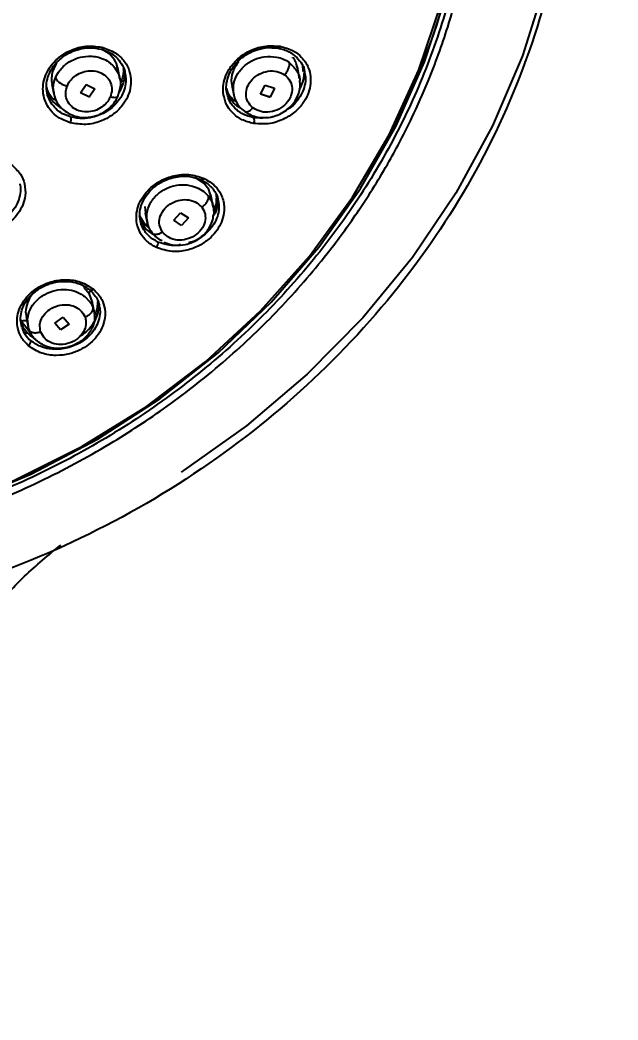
# Model space of a CAD drawing. Header units: millimetres. Extents: x 14183 to 14777, y -4239 to -3399.
# Drawn here: x 14409.77 to 14416.83, y -3756.22 to -3744.43 of the extents above; entities that cross this region are included whole.
import ezdxf

# ---------------------------------------------------------------- set-up
doc = ezdxf.new("R2010")
doc.units = ezdxf.units.MM
doc.header["$LTSCALE"] = 0.1
doc.layers.get('0').update_dxf_attribs({"lineweight": 15})
doc.layers.add('DIM', color=3, linetype='Continuous', lineweight=9)
doc.styles.add('ARIAL', font='arial.ttf')
doc.dimstyles.new('사본 ISO-25', dxfattribs={"dimtxt": 4, "dimasz": 3.5, "dimexe": 0.5, "dimexo": 0.625, "dimgap": 1.5, "dimtad": 1, "dimtih": 1, "dimtoh": 1, "dimdec": 1, "dimlfac": 4, "dimdsep": 46, "dimtxsty": 'ARIAL', "dimcen": 0, "dimclrd": 3, "dimclre": 3, "dimclrt": 3, "dimadec": 1, "dimazin": 0, "dimtfac": 1, "dimtdec": 1, "dimtmove": 0, "dimatfit": 3, "dimfxl": 1.25, "dimtfill": 1, "dimarcsym": 0})

# ---------------------------------------------------------------- blocks, each defined once
blk = doc.blocks.new('*D59')
at = {"layer": 'Defpoints', "color": 0, "transparency": 16777216}
for p in [(14392.195, -3643.287), (14495.735, -4145.343), (14510.029, -4145.343)]:
    blk.add_point(p, dxfattribs=at)
at = {"layer": 'DIM', "color": 3, "lineweight": -2, "transparency": 16777216}
for p, q in [((14392.82, -3643.287), (14510.529, -3643.287)), ((14510.029, -3646.787), (14510.029, -3891.374)), ((14510.029, -4141.843), (14510.029, -3899.618)), ((14496.36, -4145.343), (14510.529, -4145.343))]:
    blk.add_line(p, q, dxfattribs=at)
at = {"layer": 'DIM', "color": 3, "transparency": 16777216}
for points in [[(14509.446, -3646.787), (14510.612, -3646.787), (14510.029, -3643.287)], [(14509.446, -4141.843), (14510.612, -4141.843), (14510.029, -4145.343)]]:
    blk.add_solid(points, dxfattribs=at)
at = {"layer": 'DIM', "color": 3, "transparency": 16777216, "insert": (14510.029, -3895.496), "char_height": 4, "attachment_point": 5, "style": 'ARIAL', "bg_fill": 3, "box_fill_scale": 1.1, "bg_fill_color": 256, "bg_fill_true_color": 13158600, "bg_fill_transparency": 0}
blk.add_mtext('(2280)', dxfattribs=at)

msp = doc.modelspace()

# ---------------------------------------------------------------- linework, layer by layer
at = {"linetype": 'Continuous', "lineweight": 25}
for p, q in [((14412.816, -3744.761), (14412.773, -3744.746)), ((14410.821, -3744.825), (14410.76, -3744.784)), ((14410.901, -3744.931), (14410.915, -3744.983)), ((14410.946, -3745.121), (14410.92, -3744.988)), ((14413.04, -3744.988), (14413.028, -3744.94)), ((14413.067, -3745.118), (14413.04, -3744.981)), ((14413.099, -3744.949), (14413.103, -3745.033)), ((14410.185, -3745.108), (14410.202, -3745.072)), ((14410.202, -3745.072), (14410.221, -3745.04)), ((14410.138, -3745.144), (14410.146, -3745.184)), ((14410.143, -3745.184), (14410.166, -3745.299)), ((14410.481, -3745.285), (14410.547, -3745.187)), ((14410.546, -3745.188), (14410.65, -3745.238)), ((14410.65, -3745.238), (14410.584, -3745.335)), ((14412.267, -3745.196), (14412.289, -3745.307)), ((14412.607, -3745.299), (14412.659, -3745.195)), ((14412.659, -3745.195), (14412.77, -3745.229)), ((14412.77, -3745.229), (14412.718, -3745.334)), ((14410.585, -3745.335), (14410.481, -3745.285)), ((14412.718, -3745.334), (14412.607, -3745.299)), ((14412.608, -3745.296), (14412.718, -3745.334)), ((14411.935, -3746.349), (14411.847, -3746.291)), ((14411.87, -3746.408), (14411.937, -3746.45)), ((14411.994, -3746.424), (14411.935, -3746.349)), ((14411.937, -3746.45), (14411.99, -3746.505)), ((14412.018, -3746.503), (14411.994, -3746.424)), ((14412.047, -3746.63), (14412.019, -3746.489)), ((14411.241, -3746.623), (14411.249, -3746.698)), ((14411.912, -3746.633), (14411.909, -3746.629)), ((14412.052, -3746.731), (14412.09, -3746.63)), ((14411.243, -3746.843), (14411.182, -3746.739)), ((14411.245, -3746.699), (14411.268, -3746.816)), ((14411.581, -3746.788), (14411.66, -3746.698)), ((14411.66, -3746.698), (14411.754, -3746.758)), ((14411.754, -3746.758), (14411.674, -3746.848)), ((14411.289, -3746.874), (14411.243, -3746.843)), ((14411.674, -3746.848), (14411.581, -3746.788)), ((14411.317, -3746.925), (14411.322, -3746.931)), ((14410.586, -3747.658), (14410.521, -3747.581)), ((14410.544, -3747.697), (14410.575, -3747.732)), ((14410.618, -3747.745), (14410.586, -3747.658)), ((14410.642, -3747.866), (14410.618, -3747.741)), ((14409.833, -3747.868), (14409.845, -3747.922)), ((14409.838, -3747.923), (14409.862, -3748.048)), ((14409.869, -3748.071), (14409.856, -3747.949)), ((14410.176, -3747.999), (14410.278, -3747.93)), ((14410.277, -3747.93), (14410.347, -3748.011)), ((14410.534, -3747.926), (14410.531, -3747.921)), ((14409.88, -3748.103), (14409.779, -3747.978)), ((14410.246, -3748.08), (14410.176, -3747.999)), ((14410.347, -3748.011), (14410.246, -3748.08)), ((14409.869, -3748.071), (14409.872, -3748.079)), ((14409.881, -3748.142), (14409.927, -3748.171))]:
    msp.add_line(p, q, dxfattribs=at)
at = {"linetype": 'Continuous', "lineweight": 25, "flags": 128}
for points in [[(14416.096, -3740.165), (14416.157, -3740.517), (14416.243, -3741.385), (14416.24, -3742.259), (14416.147, -3743.132), (14415.966, -3743.997), (14415.698, -3744.847), (14415.345, -3745.672), (14414.91, -3746.468), (14414.398, -3747.225), (14413.812, -3747.939), (14413.158, -3748.603), (14412.441, -3749.212), (14411.667, -3749.759)], [(14406.2, -3750.704), (14407.099, -3750.611), (14407.987, -3750.438), (14408.855, -3750.187), (14409.694, -3749.858), (14410.496, -3749.457), (14411.254, -3748.986), (14411.959, -3748.451), (14412.604, -3747.857), (14413.184, -3747.209), (14413.693, -3746.515), (14414.124, -3745.781), (14414.475, -3745.014), (14414.741, -3744.222), (14414.92, -3743.413), (14415.01, -3742.594), (14415.011, -3741.775), (14414.922, -3740.963), (14414.884, -3740.755)], [(14409.075, -3750.125), (14409.896, -3749.783), (14410.68, -3749.37), (14411.419, -3748.891), (14412.105, -3748.35), (14412.733, -3747.753), (14413.295, -3747.105), (14413.787, -3746.412), (14414.203, -3745.681), (14414.54, -3744.92), (14414.795, -3744.135)], [(14410.756, -3744.752), (14410.752, -3744.759), (14410.748, -3744.766), (14410.744, -3744.771), (14410.74, -3744.775), (14410.736, -3744.777), (14410.733, -3744.776), (14410.73, -3744.775), (14410.728, -3744.771)], [(14412.836, -3744.736), (14412.833, -3744.744), (14412.83, -3744.751), (14412.826, -3744.756), (14412.823, -3744.76), (14412.819, -3744.762), (14412.815, -3744.762), (14412.812, -3744.76), (14412.81, -3744.756)], [(14411.939, -3746.294), (14411.933, -3746.301), (14411.928, -3746.307), (14411.922, -3746.311), (14411.917, -3746.314), (14411.912, -3746.315), (14411.907, -3746.315), (14411.904, -3746.312), (14411.901, -3746.308)], [(14410.637, -3747.603), (14410.629, -3747.609), (14410.622, -3747.613), (14410.615, -3747.616), (14410.608, -3747.618), (14410.602, -3747.618), (14410.597, -3747.616), (14410.593, -3747.613), (14410.591, -3747.608)]]:
    msp.add_lwpolyline(points, dxfattribs=at)
at = {"linetype": 'Continuous', "lineweight": 25}
for centre, radius, start, end in [((14407.103, -3741.974), 7.987, 331.268, 353.4609), ((14410.352, -3745.011), 0.193, 209.959, 261.498), ((14410.268, -3745.59), 0.102, 332.4525, 11.1672), ((14412.43, -3745.608), 0.103, 337.9829, 16.8223), ((14411.316, -3747.059), 0.0797, 321.0643, 10.9906), ((14410.106, -3747.95), 0.334, 197.2868, 230.45), ((14409.843, -3748.159), 0.042, 24.699, 113.6607), ((14409.829, -3748.213), 0.0653, 304.5723, 4.951)]:
    msp.add_arc(centre, radius, start, end, dxfattribs=at)
for points, knots in [([(14406.332, -3732.856), (14406.783, -3732.872), (14407.693, -3732.903), (14409.139, -3733.179), (14410.648, -3733.68), (14412.129, -3734.463), (14413.447, -3735.475), (14414.54, -3736.669), (14415.398, -3738.034), (14415.981, -3739.506), (14416.282, -3741.069), (14416.289, -3742.652), (14416, -3744.238), (14415.429, -3745.755), (14414.583, -3747.185), (14413.499, -3748.463), (14412.19, -3749.575), (14410.716, -3750.472), (14409.093, -3751.138), (14407.354, -3751.578), (14406.15, -3751.635), (14405.536, -3751.664)], [0, 0, 0, 0, 0.041773, 0.084286, 0.13721, 0.19167, 0.244595, 0.299054, 0.351979, 0.406439, 0.459364, 0.513823, 0.566748, 0.621208, 0.674132, 0.728592, 0.781517, 0.835976, 0.888901, 0.94336, 1, 1, 1, 1]), ([(14405.624, -3750.856), (14405.847, -3750.852), (14406.339, -3750.842), (14407.04, -3750.764), (14407.736, -3750.641), (14408.432, -3750.47), (14409.216, -3750.215), (14410.053, -3749.858), (14410.844, -3749.428), (14411.577, -3748.942), (14412.247, -3748.407), (14412.876, -3747.799), (14413.376, -3747.216), (14413.791, -3746.644), (14414.115, -3746.123), (14414.382, -3745.612), (14414.616, -3745.085), (14414.803, -3744.569), (14414.944, -3744.071), (14415.053, -3743.58), (14415.137, -3743.062), (14415.162, -3742.669), (14415.173, -3742.486)], [0, 0, 0, 0, 0.0464086, 0.1019943, 0.1457751, 0.1926353, 0.2502527, 0.3164034, 0.3813084, 0.4380493, 0.5012503, 0.5626126, 0.6246974, 0.6667243, 0.7164237, 0.7588041, 0.7939083, 0.8444623, 0.8813604, 0.9103249, 0.9580831, 1, 1, 1, 1]), ([(14410.358, -3745.637), (14410.309, -3745.618), (14410.22, -3745.584), (14410.112, -3745.483), (14410.05, -3745.366), (14410.033, -3745.241), (14410.047, -3745.133), (14410.086, -3745.034), (14410.15, -3744.936), (14410.25, -3744.842), (14410.394, -3744.763), (14410.573, -3744.72), (14410.693, -3744.741), (14410.756, -3744.752)], [0, 0, 0, 0, 0.1019474, 0.1859598, 0.2995658, 0.376417, 0.4496812, 0.5193512, 0.5854207, 0.6729609, 0.7712574, 0.8802655, 1, 1, 1, 1]), ([(14410.092, -3745.311), (14410.086, -3745.28), (14410.074, -3745.22), (14410.086, -3745.124), (14410.12, -3745.033), (14410.186, -3744.932), (14410.299, -3744.831), (14410.447, -3744.768), (14410.596, -3744.747), (14410.681, -3744.762), (14410.728, -3744.771)], [0, 0, 0, 0, 0.103009, 0.205486, 0.307608, 0.408026, 0.569308, 0.741257, 0.85795, 1, 1, 1, 1]), ([(14410.756, -3744.752), (14410.809, -3744.773), (14410.904, -3744.81), (14411.008, -3744.914), (14411.064, -3745.027), (14411.081, -3745.148), (14411.067, -3745.257), (14411.026, -3745.36), (14410.958, -3745.459), (14410.857, -3745.552), (14410.715, -3745.627), (14410.538, -3745.669), (14410.42, -3745.648), (14410.358, -3745.637)], [0, 0, 0, 0, 0.111025, 0.197938, 0.298785, 0.374955, 0.451231, 0.522126, 0.592986, 0.678575, 0.774948, 0.88208, 1, 1, 1, 1]), ([(14412.176, -3745.331), (14412.172, -3745.317), (14412.159, -3745.27), (14412.165, -3745.184), (14412.192, -3745.082), (14412.248, -3744.978), (14412.339, -3744.875), (14412.475, -3744.783), (14412.65, -3744.723), (14412.772, -3744.732), (14412.836, -3744.736)], [0, 0, 0, 0, 0.046922, 0.158279, 0.265494, 0.368556, 0.500727, 0.650062, 0.81648, 1, 1, 1, 1]), ([(14412.213, -3745.296), (14412.21, -3745.285), (14412.198, -3745.245), (14412.203, -3745.17), (14412.226, -3745.076), (14412.283, -3744.969), (14412.387, -3744.858), (14412.529, -3744.782), (14412.676, -3744.746), (14412.762, -3744.753), (14412.81, -3744.756)], [0, 0, 0, 0, 0.041782, 0.149743, 0.259196, 0.367582, 0.539021, 0.723481, 0.846624, 1, 1, 1, 1]), ([(14412.836, -3744.736), (14412.89, -3744.751), (14412.987, -3744.777), (14413.102, -3744.868), (14413.171, -3744.974), (14413.2, -3745.092), (14413.197, -3745.2), (14413.167, -3745.305), (14413.11, -3745.408), (14413.02, -3745.509), (14412.887, -3745.598), (14412.712, -3745.659), (14412.59, -3745.651), (14412.525, -3745.646)], [0, 0, 0, 0, 0.108631, 0.194826, 0.299315, 0.374762, 0.450157, 0.520778, 0.591354, 0.673529, 0.769049, 0.877865, 1, 1, 1, 1]), ([(14412.81, -3744.756), (14412.856, -3744.768), (14412.917, -3744.784), (14412.974, -3744.818), (14413.018, -3744.85), (14413.068, -3744.901), (14413.112, -3744.973), (14413.122, -3745.024), (14413.126, -3745.045)], [0, 0, 0, 0, 0.296186, 0.384073, 0.431454, 0.656449, 0.855004, 1, 1, 1, 1]), ([(14410.221, -3745.04), (14410.25, -3745.005), (14410.311, -3744.933), (14410.441, -3744.869), (14410.559, -3744.849), (14410.656, -3744.855), (14410.738, -3744.877), (14410.813, -3744.915), (14410.852, -3744.953), (14410.87, -3744.97)], [0, 0, 0, 0, 0.1857237, 0.38049, 0.5486389, 0.6505107, 0.7640541, 0.8929484, 1, 1, 1, 1]), ([(14410.728, -3744.771), (14410.76, -3744.782), (14410.826, -3744.806), (14410.907, -3744.865), (14410.967, -3744.941), (14411.001, -3745.007), (14411.006, -3745.049), (14411.007, -3745.059)], [0, 0, 0, 0, 0.233246, 0.466508, 0.695522, 0.928714, 1, 1, 1, 1]), ([(14410.918, -3744.996), (14410.913, -3744.971), (14410.899, -3744.905), (14410.851, -3744.855), (14410.821, -3744.825)], [0, 0, 0, 0, 0.383119, 1, 1, 1, 1]), ([(14412.286, -3745.284), (14412.285, -3745.246), (14412.282, -3745.169), (14412.332, -3745.055), (14412.417, -3744.957), (14412.528, -3744.889), (14412.66, -3744.85), (14412.748, -3744.858), (14412.796, -3744.863)], [0, 0, 0, 0, 0.1621164, 0.3270969, 0.4901894, 0.662195, 0.8122733, 1, 1, 1, 1]), ([(14412.796, -3744.863), (14412.823, -3744.869), (14412.877, -3744.883), (14412.922, -3744.912), (14412.944, -3744.926)], [0, 0, 0, 0, 0.499996, 1, 1, 1, 1]), ([(14413.028, -3744.94), (14413.019, -3744.917), (14413.009, -3744.888), (14412.986, -3744.869), (14412.981, -3744.865)], [0, 0, 0, 0, 0.801337, 1, 1, 1, 1]), ([(14410.2, -3744.933), (14410.187, -3744.954), (14410.161, -3744.998), (14410.14, -3745.07), (14410.139, -3745.119), (14410.138, -3745.144)], [0, 0, 0, 0, 0.322398, 0.655648, 1, 1, 1, 1]), ([(14410.87, -3744.97), (14410.89, -3744.997), (14410.937, -3745.059), (14410.963, -3745.181), (14410.938, -3745.266), (14410.926, -3745.308)], [0, 0, 0, 0, 0.279804, 0.654206, 1, 1, 1, 1]), ([(14410.931, -3745.285), (14410.933, -3745.282), (14410.954, -3745.255), (14410.99, -3745.173), (14411.012, -3745.074), (14410.998, -3745.008), (14410.994, -3744.992)], [0, 0, 0, 0, 0.0344936, 0.3087388, 0.8352513, 1, 1, 1, 1]), ([(14410.985, -3744.997), (14410.986, -3745.005), (14410.99, -3745.04), (14410.982, -3745.095), (14410.965, -3745.139), (14410.958, -3745.157)], [0, 0, 0, 0, 0.146949, 0.667547, 1, 1, 1, 1]), ([(14412.346, -3744.915), (14412.32, -3744.955), (14412.268, -3745.036), (14412.255, -3745.138), (14412.267, -3745.187), (14412.269, -3745.196)], [0, 0, 0, 0, 0.450733, 0.909406, 1, 1, 1, 1]), ([(14412.89, -3745.072), (14412.899, -3745.061), (14412.919, -3745.037), (14412.939, -3744.995), (14412.95, -3744.955), (14412.946, -3744.936), (14412.944, -3744.926)], [0, 0, 0, 0, 0.232868, 0.488866, 0.751052, 1, 1, 1, 1]), ([(14412.944, -3744.926), (14412.975, -3744.957), (14413.034, -3745.013), (14413.07, -3745.093), (14413.068, -3745.134), (14413.068, -3745.139)], [0, 0, 0, 0, 0.511034, 0.949248, 1, 1, 1, 1]), ([(14413.067, -3745.241), (14413.07, -3745.236), (14413.089, -3745.206), (14413.117, -3745.121), (14413.131, -3745.033), (14413.115, -3744.98), (14413.114, -3744.975)], [0, 0, 0, 0, 0.054846, 0.358429, 0.949645, 1, 1, 1, 1]), ([(14413.115, -3744.975), (14413.122, -3745.022), (14413.13, -3745.069), (14413.112, -3745.119), (14413.111, -3745.12)], [0, 0, 0, 0, 0.989071, 1, 1, 1, 1]), ([(14410.17, -3745.282), (14410.165, -3745.263), (14410.151, -3745.206), (14410.171, -3745.147), (14410.185, -3745.108)], [0, 0, 0, 0, 0.322116, 1, 1, 1, 1]), ([(14410.324, -3745.202), (14410.332, -3745.185), (14410.348, -3745.151), (14410.376, -3745.123), (14410.389, -3745.108)], [0, 0, 0, 0, 0.499962, 1, 1, 1, 1]), ([(14411.007, -3745.059), (14411.011, -3745.082), (14411.021, -3745.136), (14411.007, -3745.225), (14410.971, -3745.318), (14410.903, -3745.417), (14410.789, -3745.515), (14410.643, -3745.574), (14410.497, -3745.594), (14410.413, -3745.579), (14410.368, -3745.57)], [0, 0, 0, 0, 0.079279, 0.189218, 0.295991, 0.399697, 0.563314, 0.737755, 0.856373, 1, 1, 1, 1]), ([(14410.389, -3745.108), (14410.414, -3745.089), (14410.462, -3745.052), (14410.551, -3745.024), (14410.641, -3745.021), (14410.726, -3745.045), (14410.796, -3745.095), (14410.841, -3745.165), (14410.858, -3745.248), (14410.841, -3745.304), (14410.833, -3745.331)], [0, 0, 0, 0, 0.125392, 0.247118, 0.36741, 0.489931, 0.617011, 0.745334, 0.872976, 1, 1, 1, 1]), ([(14412.517, -3745.463), (14412.495, -3745.441), (14412.45, -3745.397), (14412.429, -3745.305), (14412.446, -3745.21), (14412.502, -3745.123), (14412.589, -3745.058), (14412.692, -3745.024), (14412.802, -3745.025), (14412.86, -3745.056), (14412.89, -3745.072)], [0, 0, 0, 0, 0.125218, 0.248566, 0.372043, 0.495668, 0.618933, 0.743085, 0.870615, 1, 1, 1, 1]), ([(14412.89, -3745.072), (14412.913, -3745.094), (14412.96, -3745.137), (14412.984, -3745.23), (14412.968, -3745.327), (14412.912, -3745.415), (14412.824, -3745.482), (14412.719, -3745.515), (14412.609, -3745.514), (14412.551, -3745.482), (14412.522, -3745.466)], [0, 0, 0, 0, 0.126075, 0.250713, 0.374166, 0.497369, 0.621398, 0.746857, 0.873516, 1, 1, 1, 1]), ([(14413.126, -3745.045), (14413.129, -3745.056), (14413.14, -3745.096), (14413.134, -3745.172), (14413.108, -3745.267), (14413.048, -3745.37), (14412.983, -3745.451), (14412.924, -3745.481), (14412.914, -3745.485)], [0, 0, 0, 0, 0.067019, 0.265073, 0.457929, 0.645922, 0.943182, 1, 1, 1, 1]), ([(14413.111, -3745.12), (14413.104, -3745.15), (14413.095, -3745.186), (14413.072, -3745.22), (14413.068, -3745.226)], [0, 0, 0, 0, 0.815726, 1, 1, 1, 1]), ([(14410.082, -3745.22), (14410.084, -3745.243), (14410.09, -3745.295), (14410.134, -3745.362), (14410.188, -3745.424), (14410.236, -3745.452), (14410.26, -3745.466)], [0, 0, 0, 0, 0.221273, 0.493325, 0.752332, 1, 1, 1, 1]), ([(14410.768, -3745.425), (14410.743, -3745.445), (14410.693, -3745.483), (14410.599, -3745.511), (14410.505, -3745.511), (14410.42, -3745.483), (14410.355, -3745.431), (14410.314, -3745.363), (14410.3, -3745.283), (14410.316, -3745.23), (14410.324, -3745.202)], [0, 0, 0, 0, 0.12707, 0.2547783, 0.3831578, 0.5098333, 0.6320023, 0.7522741, 0.8742954, 1, 1, 1, 1]), ([(14412.204, -3745.228), (14412.211, -3745.262), (14412.222, -3745.323), (14412.277, -3745.393), (14412.324, -3745.439), (14412.36, -3745.456), (14412.37, -3745.461)], [0, 0, 0, 0, 0.3428115, 0.6157811, 0.8950172, 1, 1, 1, 1]), ([(14412.42, -3745.504), (14412.445, -3745.52), (14412.491, -3745.55), (14412.593, -3745.579), (14412.712, -3745.58), (14412.827, -3745.542), (14412.913, -3745.49), (14412.988, -3745.422), (14413.041, -3745.34), (14413.068, -3745.253), (14413.077, -3745.19), (14413.07, -3745.152), (14413.068, -3745.139)], [0, 0, 0, 0, 0.0996659, 0.191657, 0.3493586, 0.473998, 0.566772, 0.6636457, 0.792656, 0.8702685, 0.9567635, 1, 1, 1, 1]), ([(14410.193, -3745.374), (14410.183, -3745.369), (14410.131, -3745.34), (14410.106, -3745.287), (14410.086, -3745.243)], [0, 0, 0, 0, 0.180722, 1, 1, 1, 1]), ([(14410.368, -3745.57), (14410.334, -3745.558), (14410.267, -3745.535), (14410.187, -3745.474), (14410.125, -3745.399), (14410.103, -3745.34), (14410.092, -3745.311)], [0, 0, 0, 0, 0.256483, 0.512986, 0.753039, 1, 1, 1, 1]), ([(14410.16, -3745.264), (14410.169, -3745.304), (14410.184, -3745.377), (14410.247, -3745.46), (14410.316, -3745.515), (14410.396, -3745.556), (14410.506, -3745.581), (14410.625, -3745.57), (14410.728, -3745.531), (14410.807, -3745.481), (14410.879, -3745.41), (14410.908, -3745.35), (14410.924, -3745.32)], [0, 0, 0, 0, 0.117388, 0.21673, 0.29942, 0.379532, 0.489795, 0.62998, 0.711382, 0.800115, 0.896266, 1, 1, 1, 1]), ([(14410.833, -3745.331), (14410.825, -3745.348), (14410.809, -3745.383), (14410.781, -3745.411), (14410.768, -3745.425)], [0, 0, 0, 0, 0.4999617, 1, 1, 1, 1]), ([(14410.833, -3745.331), (14410.846, -3745.334), (14410.872, -3745.339), (14410.904, -3745.337), (14410.925, -3745.327), (14410.926, -3745.314), (14410.926, -3745.308)], [0, 0, 0, 0, 0.233277, 0.488311, 0.749782, 1, 1, 1, 1]), ([(14412.525, -3745.646), (14412.477, -3745.634), (14412.388, -3745.611), (14412.27, -3745.525), (14412.196, -3745.429), (14412.18, -3745.352), (14412.176, -3745.331)], [0, 0, 0, 0, 0.279156, 0.51737, 0.869184, 1, 1, 1, 1]), ([(14412.322, -3745.392), (14412.312, -3745.386), (14412.275, -3745.363), (14412.231, -3745.317), (14412.216, -3745.269), (14412.211, -3745.252)], [0, 0, 0, 0, 0.174756, 0.708539, 1, 1, 1, 1]), ([(14412.528, -3745.578), (14412.48, -3745.566), (14412.419, -3745.55), (14412.362, -3745.515), (14412.318, -3745.484), (14412.269, -3745.433), (14412.227, -3745.363), (14412.217, -3745.315), (14412.213, -3745.296)], [0, 0, 0, 0, 0.30412, 0.39456, 0.443534, 0.668479, 0.867647, 1, 1, 1, 1]), ([(14412.284, -3745.277), (14412.288, -3745.3), (14412.296, -3745.347), (14412.328, -3745.411), (14412.371, -3745.468), (14412.41, -3745.497), (14412.429, -3745.511)], [0, 0, 0, 0, 0.2485, 0.498444, 0.74922, 1, 1, 1, 1]), ([(14412.424, -3745.507), (14412.426, -3745.508), (14412.433, -3745.51), (14412.447, -3745.508), (14412.465, -3745.502), (14412.489, -3745.489), (14412.506, -3745.473), (14412.517, -3745.463)], [0, 0, 0, 0, 0.111378, 0.299406, 0.486126, 0.667481, 1, 1, 1, 1]), ([(14412.522, -3745.466), (14412.521, -3745.466), (14412.52, -3745.464), (14412.518, -3745.463), (14412.517, -3745.463)], [0, 0, 0, 0, 0.500272, 1, 1, 1, 1]), ([(14412.794, -3745.549), (14412.791, -3745.551), (14412.753, -3745.572), (14412.658, -3745.586), (14412.574, -3745.581), (14412.528, -3745.578)], [0, 0, 0, 0, 0.039771, 0.467803, 1, 1, 1, 1]), ([(14409.662, -3746.128), (14409.702, -3746.165), (14409.774, -3746.23), (14409.827, -3746.361), (14409.835, -3746.487), (14409.803, -3746.607), (14409.748, -3746.707), (14409.671, -3746.793), (14409.571, -3746.866), (14409.442, -3746.923), (14409.284, -3746.95), (14409.107, -3746.935), (14409.008, -3746.878), (14408.956, -3746.849)], [0, 0, 0, 0, 0.110615, 0.197326, 0.298405, 0.374494, 0.45069, 0.521648, 0.592574, 0.678268, 0.774745, 0.881979, 1, 1, 1, 1]), ([(14411.378, -3747.109), (14411.337, -3747.086), (14411.261, -3747.042), (14411.174, -3746.931), (14411.135, -3746.805), (14411.143, -3746.676), (14411.177, -3746.573), (14411.235, -3746.479), (14411.317, -3746.391), (14411.432, -3746.312), (14411.586, -3746.255), (14411.769, -3746.237), (14411.88, -3746.274), (14411.939, -3746.294)], [0, 0, 0, 0, 0.095996, 0.177913, 0.298894, 0.374666, 0.447729, 0.518075, 0.585697, 0.672417, 0.770398, 0.879589, 1, 1, 1, 1]), ([(14411.198, -3746.836), (14411.191, -3746.808), (14411.176, -3746.751), (14411.183, -3746.659), (14411.212, -3746.566), (14411.264, -3746.481), (14411.347, -3746.391), (14411.477, -3746.307), (14411.631, -3746.267), (14411.779, -3746.266), (14411.858, -3746.293), (14411.901, -3746.308)], [0, 0, 0, 0, 0.089407, 0.184305, 0.278783, 0.371194, 0.461695, 0.607621, 0.764631, 0.869449, 1, 1, 1, 1]), ([(14411.939, -3746.294), (14411.985, -3746.321), (14412.068, -3746.37), (14412.148, -3746.486), (14412.181, -3746.606), (14412.174, -3746.728), (14412.138, -3746.833), (14412.079, -3746.928), (14411.996, -3747.015), (14411.882, -3747.092), (14411.732, -3747.148), (14411.55, -3747.166), (14411.438, -3747.129), (14411.378, -3747.109)], [0, 0, 0, 0, 0.108631, 0.194826, 0.299315, 0.374762, 0.450157, 0.520778, 0.591354, 0.673529, 0.769049, 0.877865, 1, 1, 1, 1]), ([(14409.763, -3746.359), (14409.765, -3746.364), (14409.776, -3746.4), (14409.771, -3746.472), (14409.748, -3746.568), (14409.697, -3746.658), (14409.628, -3746.735), (14409.527, -3746.809), (14409.386, -3746.867), (14409.23, -3746.878), (14409.09, -3746.851), (14409.02, -3746.81), (14408.982, -3746.788)], [0, 0, 0, 0, 0.016328, 0.111421, 0.208654, 0.303082, 0.394782, 0.483837, 0.624524, 0.774505, 0.876497, 1, 1, 1, 1]), ([(14411.267, -3746.797), (14411.264, -3746.766), (14411.257, -3746.696), (14411.298, -3746.586), (14411.376, -3746.486), (14411.485, -3746.41), (14411.61, -3746.37), (14411.746, -3746.363), (14411.825, -3746.392), (14411.87, -3746.408)], [0, 0, 0, 0, 0.118145, 0.266523, 0.410946, 0.553716, 0.704288, 0.835666, 1, 1, 1, 1]), ([(14411.901, -3746.308), (14411.941, -3746.331), (14411.993, -3746.36), (14412.036, -3746.407), (14412.068, -3746.449), (14412.101, -3746.51), (14412.11, -3746.571), (14412.114, -3746.6)], [0, 0, 0, 0, 0.346415, 0.449207, 0.504623, 0.767773, 1, 1, 1, 1]), ([(14411.912, -3746.633), (14411.924, -3746.624), (14411.949, -3746.606), (14411.977, -3746.57), (14411.994, -3746.533), (14411.992, -3746.514), (14411.99, -3746.505)], [0, 0, 0, 0, 0.2328691, 0.488867, 0.7510531, 1, 1, 1, 1]), ([(14411.99, -3746.505), (14412.016, -3746.541), (14412.044, -3746.58), (14412.045, -3746.626), (14412.045, -3746.63)], [0, 0, 0, 0, 0.924219, 1, 1, 1, 1]), ([(14412.083, -3746.478), (14412.084, -3746.505), (14412.086, -3746.558), (14412.072, -3746.626), (14412.053, -3746.664), (14412.047, -3746.676)], [0, 0, 0, 0, 0.408496, 0.814628, 1, 1, 1, 1]), ([(14412.096, -3746.506), (14412.099, -3746.534), (14412.104, -3746.592), (14412.086, -3746.674), (14412.057, -3746.723), (14412.047, -3746.74)], [0, 0, 0, 0, 0.384864, 0.793238, 1, 1, 1, 1]), ([(14411.449, -3746.926), (14411.434, -3746.9), (14411.406, -3746.847), (14411.412, -3746.753), (14411.455, -3746.665), (14411.532, -3746.593), (14411.631, -3746.549), (14411.737, -3746.539), (14411.839, -3746.564), (14411.885, -3746.607), (14411.909, -3746.629)], [0, 0, 0, 0, 0.125261, 0.248647, 0.372148, 0.495812, 0.619113, 0.743206, 0.870567, 1, 1, 1, 1]), ([(14411.912, -3746.633), (14411.928, -3746.66), (14411.959, -3746.713), (14411.954, -3746.81), (14411.911, -3746.9), (14411.832, -3746.973), (14411.73, -3747.018), (14411.622, -3747.026), (14411.52, -3746.998), (14411.475, -3746.953), (14411.452, -3746.931)], [0, 0, 0, 0, 0.126075, 0.250713, 0.374166, 0.497369, 0.621398, 0.746857, 0.873516, 1, 1, 1, 1]), ([(14412.114, -3746.6), (14412.114, -3746.633), (14412.114, -3746.696), (14412.081, -3746.791), (14412.028, -3746.877), (14411.942, -3746.965), (14411.848, -3747.031), (14411.775, -3747.048), (14411.755, -3747.052)], [0, 0, 0, 0, 0.171388, 0.338139, 0.500515, 0.658796, 0.909074, 1, 1, 1, 1]), ([(14412.045, -3746.63), (14412.053, -3746.663), (14412.06, -3746.697), (14412.049, -3746.73), (14412.049, -3746.73)], [0, 0, 0, 0, 0.989687, 1, 1, 1, 1]), ([(14411.175, -3746.731), (14411.192, -3746.78), (14411.218, -3746.857), (14411.29, -3746.928), (14411.333, -3746.951), (14411.348, -3746.959)], [0, 0, 0, 0, 0.53215, 0.834439, 1, 1, 1, 1]), ([(14411.465, -3747.047), (14411.509, -3747.062), (14411.589, -3747.089), (14411.708, -3747.078), (14411.805, -3747.048), (14411.897, -3746.996), (14411.972, -3746.925), (14412.021, -3746.841), (14412.045, -3746.779), (14412.047, -3746.742), (14412.047, -3746.732)], [0, 0, 0, 0, 0.187889, 0.340719, 0.454137, 0.575736, 0.742718, 0.844838, 0.959659, 1, 1, 1, 1]), ([(14411.394, -3747.044), (14411.354, -3747.021), (14411.301, -3746.991), (14411.259, -3746.943), (14411.227, -3746.902), (14411.211, -3746.866), (14411.198, -3746.836)], [0, 0, 0, 0, 0.4549431, 0.5902358, 0.6634983, 1, 1, 1, 1]), ([(14411.243, -3746.843), (14411.251, -3746.838), (14411.262, -3746.831), (14411.272, -3746.827), (14411.275, -3746.826)], [0, 0, 0, 0, 0.727728, 1, 1, 1, 1]), ([(14411.262, -3746.774), (14411.267, -3746.807), (14411.278, -3746.872), (14411.318, -3746.925), (14411.339, -3746.952)], [0, 0, 0, 0, 0.496624, 1, 1, 1, 1]), ([(14411.317, -3746.925), (14411.321, -3746.932), (14411.327, -3746.945), (14411.347, -3746.952), (14411.365, -3746.954), (14411.385, -3746.952), (14411.414, -3746.945), (14411.435, -3746.934), (14411.449, -3746.926)], [0, 0, 0, 0, 0.243272, 0.37373, 0.506245, 0.637839, 0.765652, 1, 1, 1, 1]), ([(14411.452, -3746.931), (14411.451, -3746.93), (14411.45, -3746.929), (14411.449, -3746.927), (14411.449, -3746.926)], [0, 0, 0, 0, 0.5002718, 1, 1, 1, 1]), ([(14411.661, -3747.076), (14411.654, -3747.078), (14411.609, -3747.091), (14411.514, -3747.083), (14411.437, -3747.058), (14411.394, -3747.044)], [0, 0, 0, 0, 0.071775, 0.485541, 1, 1, 1, 1]), ([(14409.866, -3748.267), (14409.834, -3748.234), (14409.776, -3748.173), (14409.729, -3748.044), (14409.729, -3747.912), (14409.776, -3747.788), (14409.839, -3747.695), (14409.921, -3747.617), (14410.025, -3747.551), (14410.157, -3747.5), (14410.318, -3747.481), (14410.494, -3747.507), (14410.588, -3747.57), (14410.637, -3747.603)], [0, 0, 0, 0, 0.0959958, 0.1779129, 0.2988942, 0.3746658, 0.4477291, 0.5180754, 0.5856965, 0.6724169, 0.7703981, 0.8795889, 1, 1, 1, 1]), ([(14409.788, -3748.049), (14409.781, -3748.02), (14409.768, -3747.961), (14409.78, -3747.868), (14409.813, -3747.779), (14409.868, -3747.698), (14409.939, -3747.629), (14410.024, -3747.573), (14410.116, -3747.533), (14410.229, -3747.507), (14410.355, -3747.505), (14410.488, -3747.537), (14410.556, -3747.584), (14410.591, -3747.608)], [0, 0, 0, 0, 0.087473, 0.173726, 0.260517, 0.343007, 0.422703, 0.503436, 0.585153, 0.658883, 0.776838, 0.884299, 1, 1, 1, 1]), ([(14409.963, -3747.616), (14409.948, -3747.628), (14409.897, -3747.668), (14409.847, -3747.758), (14409.838, -3747.833), (14409.833, -3747.868)], [0, 0, 0, 0, 0.178899, 0.607904, 1, 1, 1, 1]), ([(14409.856, -3747.949), (14409.863, -3747.913), (14409.878, -3747.838), (14409.951, -3747.737), (14410.055, -3747.657), (14410.181, -3747.609), (14410.31, -3747.599), (14410.44, -3747.624), (14410.507, -3747.671), (14410.544, -3747.697)], [0, 0, 0, 0, 0.1345102, 0.2801345, 0.4218781, 0.5619983, 0.7097762, 0.8387162, 1, 1, 1, 1]), ([(14410.637, -3747.603), (14410.672, -3747.64), (14410.735, -3747.707), (14410.775, -3747.84), (14410.77, -3747.965), (14410.726, -3748.083), (14410.662, -3748.177), (14410.577, -3748.256), (14410.473, -3748.321), (14410.343, -3748.37), (14410.186, -3748.388), (14410.01, -3748.363), (14409.916, -3748.3), (14409.866, -3748.267)], [0, 0, 0, 0, 0.108631, 0.194826, 0.299315, 0.374762, 0.450157, 0.520778, 0.591354, 0.673529, 0.769049, 0.877865, 1, 1, 1, 1]), ([(14410.586, -3747.658), (14410.586, -3747.652), (14410.585, -3747.644), (14410.591, -3747.63), (14410.595, -3747.623), (14410.599, -3747.619), (14410.599, -3747.619)], [0, 0, 0, 0, 0.472427, 0.722235, 0.974261, 1, 1, 1, 1]), ([(14410.591, -3747.608), (14410.621, -3747.64), (14410.661, -3747.681), (14410.686, -3747.737), (14410.698, -3747.768), (14410.7, -3747.788), (14410.702, -3747.801)], [0, 0, 0, 0, 0.565635, 0.733476, 0.82396, 1, 1, 1, 1]), ([(14410.702, -3747.801), (14410.706, -3747.82), (14410.716, -3747.866), (14410.704, -3747.947), (14410.671, -3748.038), (14410.613, -3748.123), (14410.536, -3748.194), (14410.43, -3748.261), (14410.284, -3748.31), (14410.13, -3748.311), (14409.993, -3748.276), (14409.929, -3748.232), (14409.894, -3748.207)], [0, 0, 0, 0, 0.057083, 0.142422, 0.235331, 0.325726, 0.413748, 0.499551, 0.635226, 0.781311, 0.878794, 1, 1, 1, 1]), ([(14410.629, -3747.821), (14410.639, -3747.862), (14410.657, -3747.939), (14410.624, -3748.059), (14410.555, -3748.162), (14410.45, -3748.244), (14410.325, -3748.292), (14410.196, -3748.303), (14410.065, -3748.28), (14409.996, -3748.231), (14409.958, -3748.205)], [0, 0, 0, 0, 0.136289, 0.253157, 0.379638, 0.502511, 0.625439, 0.743509, 0.859607, 1, 1, 1, 1]), ([(14410.01, -3748.103), (14410.005, -3748.074), (14409.994, -3748.015), (14410.028, -3747.925), (14410.095, -3747.849), (14410.189, -3747.797), (14410.295, -3747.777), (14410.397, -3747.793), (14410.485, -3747.841), (14410.516, -3747.894), (14410.531, -3747.921)], [0, 0, 0, 0, 0.1252615, 0.2486469, 0.3721478, 0.4958125, 0.6191131, 0.7432057, 0.8705671, 1, 1, 1, 1]), ([(14410.474, -3748.152), (14410.48, -3748.149), (14410.513, -3748.131), (14410.586, -3748.068), (14410.658, -3747.974), (14410.692, -3747.869), (14410.704, -3747.794), (14410.691, -3747.751), (14410.686, -3747.735)], [0, 0, 0, 0, 0.03318, 0.200008, 0.524897, 0.701062, 0.886122, 1, 1, 1, 1]), ([(14410.534, -3747.926), (14410.547, -3747.921), (14410.576, -3747.908), (14410.609, -3747.88), (14410.631, -3747.849), (14410.63, -3747.83), (14410.629, -3747.821)], [0, 0, 0, 0, 0.232869, 0.488867, 0.751053, 1, 1, 1, 1]), ([(14410.575, -3747.732), (14410.582, -3747.74), (14410.607, -3747.765), (14410.62, -3747.798), (14410.629, -3747.821)], [0, 0, 0, 0, 0.278305, 1, 1, 1, 1]), ([(14410.682, -3747.752), (14410.681, -3747.775), (14410.679, -3747.824), (14410.663, -3747.88), (14410.646, -3747.91), (14410.643, -3747.916)], [0, 0, 0, 0, 0.408639, 0.893599, 1, 1, 1, 1]), ([(14410.534, -3747.926), (14410.54, -3747.956), (14410.553, -3748.016), (14410.52, -3748.109), (14410.452, -3748.187), (14410.356, -3748.24), (14410.247, -3748.259), (14410.143, -3748.241), (14410.055, -3748.19), (14410.027, -3748.135), (14410.012, -3748.108)], [0, 0, 0, 0, 0.126075, 0.250713, 0.374166, 0.497369, 0.621398, 0.746857, 0.873516, 1, 1, 1, 1]), ([(14409.769, -3747.952), (14409.773, -3747.971), (14409.776, -3747.99), (14409.784, -3748.01), (14409.785, -3748.013), (14409.786, -3748.014), (14409.786, -3748.015), (14409.786, -3748.016), (14409.786, -3748.016), (14409.786, -3748.016), (14409.786, -3748.016), (14409.786, -3748.016), (14409.786, -3748.016), (14409.787, -3748.018), (14409.792, -3748.029), (14409.815, -3748.075), (14409.851, -3748.112), (14409.881, -3748.142)], [0, 0, 0, 0, 0.247394, 0.272303, 0.284831, 0.291113, 0.294258, 0.295832, 0.29662, 0.296718, 0.296767, 0.296777, 0.297167, 0.30065, 0.326889, 0.453318, 1, 1, 1, 1]), ([(14409.779, -3747.978), (14409.788, -3747.975), (14409.801, -3747.97), (14409.819, -3747.968), (14409.832, -3747.969), (14409.842, -3747.971), (14409.846, -3747.974), (14409.848, -3747.975)], [0, 0, 0, 0, 0.335671, 0.516839, 0.701997, 0.887155, 1, 1, 1, 1]), ([(14409.869, -3748.071), (14409.873, -3748.08), (14409.879, -3748.093), (14409.899, -3748.105), (14409.918, -3748.111), (14409.94, -3748.114), (14409.971, -3748.113), (14409.995, -3748.107), (14410.01, -3748.103)], [0, 0, 0, 0, 0.243272, 0.37373, 0.506245, 0.637839, 0.765652, 1, 1, 1, 1]), ([(14410.012, -3748.108), (14410.012, -3748.107), (14410.011, -3748.106), (14410.011, -3748.104), (14410.01, -3748.103)], [0, 0, 0, 0, 0.500272, 1, 1, 1, 1]), ([(14408.292, -3755.508), (14408.281, -3755.275), (14408.261, -3754.827), (14408.306, -3754.192), (14408.396, -3753.636), (14408.546, -3753.045), (14408.766, -3752.469), (14409.07, -3751.904), (14409.411, -3751.42), (14409.813, -3750.97), (14410.104, -3750.735), (14410.248, -3750.617)], [0, 0, 0, 0, 0.11614, 0.222642, 0.318945, 0.404458, 0.540868, 0.649232, 0.763151, 0.882072, 1, 1, 1, 1])]:
    msp.add_open_spline(points, degree=3, knots=knots, dxfattribs=at)
for points in [[(14415.099, -3742.467), (14415.076, -3742.765), (14415.03, -3743.363), (14414.828, -3744.249), (14414.53, -3745.114), (14414.13, -3745.948), (14413.636, -3746.742), (14413.053, -3747.486), (14412.387, -3748.172), (14411.647, -3748.791), (14410.841, -3749.337), (14409.978, -3749.803), (14409.068, -3750.183), (14408.123, -3750.473), (14407.152, -3750.671), (14406.168, -3750.772), (14405.181, -3750.782), (14404.532, -3750.708), (14404.208, -3750.671)], [(14411.444, -3747.03), (14411.42, -3747.017), (14411.372, -3746.991), (14411.339, -3746.951), (14411.322, -3746.931)], [(14409.958, -3748.205), (14409.94, -3748.186), (14409.902, -3748.149), (14409.882, -3748.103), (14409.872, -3748.079)]]:
    msp.add_open_spline(points, degree=3, dxfattribs=at)

# ---------------------------------------------------------------- next in the draw order: dimensions: what is measured, and where the dimension line sits
at = {"layer": 'DIM'}
dim = msp.add_linear_dim(base=(14510.029, -4145.343), p1=(14392.195, -3643.287), p2=(14495.735, -4145.343), angle=90, text='(2280)', dimstyle='사본 ISO-25', override={"dimtad": 0}, dxfattribs=at)
dim.commit()
dim.dimension.update_dxf_attribs({"geometry": '*D59', "text_midpoint": (14510.029, -3895.496), "dimtype": 160})

doc.saveas('drawing.dxf')
